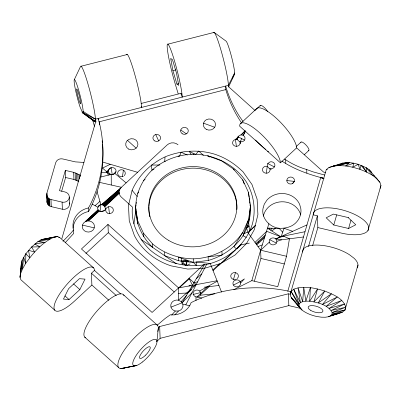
<?xml version="1.0" encoding="UTF-8"?>
<svg xmlns="http://www.w3.org/2000/svg" width="401" height="401" viewBox="0 0 401 401"><rect width="100%" height="100%" fill="white"/><g stroke="black" fill="none" stroke-linecap="round" stroke-linejoin="round"><path stroke-width="0.6" d="M203.909 264.515L152.094 312.439L81.458 248.961L107.969 224.445L178.61 287.923L178.445 300.209A6.125 5.584 -2.2 0 0 170.956 304.234A6.125 5.584 -2.2 0 0 175.312 311.031L178.485 311.001A6.125 5.584 -2.2 0 0 182.791 304.118L181.197 301.627L178.445 300.209L196.174 284.645L189.112 278.354M186.139 265.116L186.259 261.597L185.974 261.176L184.921 261.452L184.851 260.66C191.638 264.058 199.568 261.191 206.68 260.665L208.254 260.46C222.344 256.46 234.836 247.953 243.026 235.723C247.547 227.547 250.249 218.846 250.615 209.472L250.46 208.254M108.395 170.841L108.496 171.989A3.845 3.504 -2.2 0 0 111.222 174.44C113.438 175.021 116.039 173.397 116.049 171.006A3.845 3.504 -2.2 0 0 114.115 167.989C111.899 166.776 108.546 168.159 108.395 170.841L106.892 171.969L108.415 170.691M21.393 266.996L21.448 265.783M228.354 86.456L228.42 85.353A28.717 2.697 75.7 0 0 221.422 51.724A28.717 2.697 75.7 0 0 213.497 32.737M167.959 44.15L214.144 32.406L226.079 41.153A17.233 1.619 75.7 0 1 231.036 54.867A17.233 1.619 75.7 0 1 234.645 72.922L234.565 74.24L228.545 86.997M83.172 111.478L83.082 112.771L95.283 121.373L94.636 121.698L82.691 112.947L80.06 107.002A17.233 1.619 75.7 0 1 74.245 82.591A17.233 1.619 75.7 0 1 78.01 88.014A17.233 1.619 75.7 0 1 83.172 111.478L95.418 119.172L95.969 122.099M93.669 267.988L59.704 237.472L57.574 236.49L42.917 239.282L40.616 240.059L37.829 241.688L31.579 246.991L25.839 253.768L22.15 260.204L21.413 262.735L20.05 277.307L20.857 279.723L54.817 310.244M298.971 305.878L299.121 304.078L293.727 289.206C303.747 285.347 314.855 288.018 324.745 291.021C332.705 294.399 343.191 298.023 345.757 307.246L344.93 310.083L342.269 312.279L337.948 313.692L328.419 316.76L325.236 317.241L321.401 317.181L317.166 316.569A17.233 6.787 16.1 0 1 298.971 305.878L291.061 291.407L293.727 289.206L300.389 302.63L299.121 304.078L291.061 291.407L290.234 294.239A28.717 11.313 16.1 0 0 295.372 302.068M258.359 242.54L258.475 241.247M21.413 262.735L20.05 277.307L20.672 271.848M164.646 161.372L165.057 157.157M157.002 341.116L158.32 327.782L159.668 326.534L288.384 293.808L290.234 294.239L326.254 169.698L328.92 167.503L346.87 162.59M209.793 157.062L207.723 155.783L221.593 160.876L233.517 169.082L242.685 179.833L248.475 192.405L250.485 205.934L248.71 223.041L249.502 230.415M207.773 286.77L196.931 296.991C200.004 297.216 202.134 293.136 199.628 291.016A3.83 3.489 -2.2 0 0 195.006 290.504A3.83 3.489 -2.2 0 0 193.237 294.449C194.56 297.913 199.172 296.895 201.893 298.184M20.807 270.635L21.083 268.209M21.223 266.996L21.428 265.176M100.024 211.442L98.115 209.974L97.608 208.244C100.776 198.099 111.779 212.324 100.024 211.442L100.937 204.791L97.057 191.593M69.378 202.756A5.744 5.233 -2.2 0 1 62.371 209.237L51.263 206.635C49.178 206.159 47.353 204.465 47.042 202.304L46.907 193.147L55.709 162.716C56.546 159.814 59.879 158.235 62.726 158.946L75.308 161.874L83.989 162.45M47.117 200.716L47.042 202.304M178.044 144.786A7.659 6.977 -2.2 0 0 167.217 144.891L121.363 187.292C119.272 189.157 118.516 192.365 119.729 194.916A7.659 6.977 -2.2 0 0 121.398 197.167L132.435 207.081C130.726 223.187 138.646 238.911 150.034 249.948C166.189 263.838 188.64 268.655 209.257 263.823C229.171 258.374 246.139 243.873 252.419 223.913C256.129 209.522 253.788 194.315 246.134 181.598C234.349 164.064 213.728 154.35 192.851 154.144C177.954 154.701 163.583 160.054 152.305 169.874C141.403 180.47 134.911 195.312 135.764 210.6C136.25 224.68 142.561 237.793 152.731 247.452L152.596 243.908L143.428 233.156L137.638 220.585L135.764 210.6M133.904 223.873L135.939 209.367M237.522 137.528L235.387 139.483A3.83 3.489 -2.2 0 0 233.698 145.337A3.83 3.489 -2.2 0 0 240.094 143.713L239.978 141.673C233.307 139.107 241.066 131.503 244.525 136.611A3.83 3.489 -2.2 0 1 242.219 141.748L239.978 141.673M246.349 237.442L243.026 235.723L248.58 219.502L250.485 205.934M271.256 169.773L269.863 168.525C272.094 169.332 274.931 167.673 274.931 165.202A3.83 3.489 -2.2 0 0 270.099 161.879L267.778 163.528A3.83 3.489 -2.2 0 0 267.407 166.179L268.404 167.733L269.973 168.761L269.978 170.57L269.587 171.402A3.639 3.318 -2.2 0 1 267.282 173.062L266.294 173.192L267.256 166.32L267.517 166.415M306.976 224.921L275.753 238.886C276.88 239.958 277.241 241.748 276.374 243.096A3.83 3.489 -2.2 0 1 272.565 244.846A3.83 3.489 -2.2 0 1 269.357 242.319L269.226 241.417L269.733 239.668A3.83 3.489 -2.2 0 1 275.753 238.886L283.462 236.124L289.432 238.801L286.535 256.274L277.738 286.7L251.828 280.63L233.728 289.717M73.112 228.274A19.849 18.09 -2.2 0 1 85.954 212.214L88.586 211.497C98.014 194.214 102.862 174.55 103.017 154.886A141.202 128.691 -2.2 0 0 102.491 143.814M124.17 175.673A3.83 3.489 -2.2 0 0 123.107 170.049A3.83 3.489 -2.2 0 0 117.663 172.921A3.83 3.489 -2.2 0 0 122.45 176.585L123.403 170.189M136.109 204.695L135.628 207.056L137.638 220.585L137.774 224.134M136.35 203.518L136.586 202.34M132.099 190.34L128.48 205.462L129.262 220.896L134.405 235.587A64.952 59.198 -2.2 0 0 171.147 265.873L187.708 269.066L204.645 268.239L211.347 266.254L220.801 263.447L235.071 255.011L246.49 243.512L254.279 229.733L257.903 214.61L257.116 199.177L251.973 184.485L242.821 171.533L241.587 170.515C233.738 162.946 224.249 157.152 213.843 153.939C197.919 149.297 180.946 150.565 165.578 156.631C150.781 163.548 138.611 175.257 132.099 190.34L137.272 196.555M186.259 265.131L187.427 260.329L182.565 260.956L182.139 261.422L187.097 261.693M352.619 163.377L353.827 163.207L352.735 167.227L345.567 165.949L338.915 165.558L333.236 166.089L349.602 162.621L353.827 163.207L358.178 164.3L366.083 167.613L369.085 169.663L371.171 171.773L371.687 172.786M302.454 252.018L303.266 249.191A28.717 11.313 16.1 0 1 349.512 254.78L354.028 258.219A28.717 11.313 16.1 0 1 357.146 267.833M348.163 217.573L355.777 224.76L348.584 228.48L333.777 225.011L336.705 214.871M348.584 228.48L350.995 220.129M80.33 176.46L80.285 175.277L76.451 173.407L73.654 172.335L65.343 170.39L59.478 190.675L65.032 191.979A5.744 5.233 -2.2 0 1 69.117 198.35A5.744 5.233 -2.2 0 1 62.1 202.119L50.992 199.518C48.676 199.011 46.706 196.936 46.716 194.5M61.649 191.232L65.619 177.508L65.343 170.39M61.859 238.64L95.924 120.856M233.497 279.407L235.447 272.67M251.828 280.63L260.625 250.204L268.876 223.693M254.389 281.141L260.941 258.47L260.625 250.204L247.628 232.189M320.7 177.468L287.788 291.281M308.539 246.399L317.392 215.808L313.211 214.826A28.717 11.313 16.1 0 1 340.459 209.472A28.717 11.313 16.1 0 1 368.735 227.783A28.717 11.313 16.1 0 1 341.426 233.101L317.843 227.578L317.392 215.808M312.64 245.572L317.843 227.578M329.381 316.123L328.419 316.76L330.72 315.757L331.988 314.314L344.93 310.083L357.973 264.996M367.907 230.63L380.95 185.543L379.887 182.265L369.085 169.663M380.123 188.375L380.95 185.543M263.211 207.568C260.645 217.512 269.261 227.207 279.011 228.229L282.675 232.194M263.262 207.407L264.304 204.094L266.886 200.174A19.143 17.449 -2.2 0 1 299.672 204.455L300.875 208.871A19.143 17.449 -2.2 0 1 296.825 221.733C289.542 230.344 277.422 228.219 267.502 228.114L280.63 236.705L305.016 231.708M281.186 236.59L284.008 228.279L292.655 231.327M179.508 156.21L181.117 152.235L187.332 155.092M240.094 143.713L240.921 141.839M241.191 244.79L236.66 249.101L233.943 246.655L242.891 232.184L248.58 219.502M74.22 79.849L80.496 66.556A28.717 2.697 75.7 0 1 88.421 85.543A28.717 2.697 75.7 0 1 95.418 119.172L95.283 121.373L82.691 112.947L83.082 112.771L95.418 119.172L228.42 85.353L234.645 72.922M232.269 78.36L234.179 74.436M79.844 289.582L85.032 279.136L79.428 278.67L68.636 288.65L63.453 299.091L69.057 299.557L79.844 289.582L73.508 283.883M241.753 138.666L240.089 141.904M243.342 135.498L245.522 131.142M206.69 264.154L185.803 304.85M204.67 264.419L182.174 302.775L170.966 307.121M88.586 211.497L88.446 207.954L89.999 205.182A141.202 128.691 -2.2 0 0 98.175 118.47L98.22 119.653M243.011 135.307L245.432 131.092M137.533 193.488L138.5 191.964M272.109 228.159L270.605 230.144M292.71 183.442L294.359 181.392A3.83 3.489 -2.2 0 0 290.645 177.036A3.83 3.489 -2.2 0 0 286.961 181.468A3.83 3.489 -2.2 0 0 292.585 183.533L294.359 181.392L286.83 180.565M243.883 233.808L247.512 232.029L246.645 227.653L248.159 225.778M88.446 207.954L85.819 208.67A19.849 18.09 -2.2 0 0 73.203 228.575L73.558 229.918L70.676 233.422L62.977 241.282M242.891 232.184C232.014 248.745 212.881 258.314 193.262 258.845C178.41 258.585 163.979 253.532 152.596 243.908M181.197 301.627L186.29 295.778M241.467 134.926L245.121 130.866M171.683 315.031L175.312 311.031M240.56 283.026L244.425 278.895L240.134 281.662L233.412 285.096C234.299 286.514 236.099 287.116 237.698 286.77A3.84 3.499 -2.2 0 0 240.61 283.417L240.134 281.662A3.84 3.499 -2.2 0 0 236.841 279.878L234.916 280.329A3.84 3.499 -2.2 0 0 233.412 285.096M174.806 314.905L178.485 311.001M182.174 302.775L192.054 292.68M65.253 242.645L73.694 233.462L73.558 229.918M236.405 146.335L235.387 139.483L237.512 139.322M248.68 232.244L255.247 225.703M238.7 137.092L236.379 139.358M240.861 134.947L245.076 130.766M248.976 231.583L255.312 225.422M189.322 285.923L190.234 285.046L188.906 286.003M104.917 206.781L119.207 193.162L104.616 206.269M222.324 262.545L235.648 249.823M237.658 247.903L240.841 244.861M220.801 263.447L233.728 251.186M213.081 270.65L220.685 263.482M254.981 242.379L266.404 231.643M269.066 229.136L270.124 228.139M98.335 210.219L86.741 221.106L85.268 221.678A6.125 5.584 -2.2 0 0 84.431 230.801A6.125 5.584 -2.2 0 0 94.115 228.339A6.125 5.584 -2.2 0 0 88.33 220.901L86.741 221.106L98.606 210.54M103.553 205.317L119.393 190.44L103.358 205.187M256.8 244.901L264.54 237.628M108.671 169.763L110.726 167.849M98.039 209.773L85.268 221.678L98.115 209.974M103.077 205.081L119.709 189.573M99.057 210.926L88.33 220.901L99.268 211.071M104.37 205.984L119.137 192.249L104.07 205.673M212.826 269.998L219.462 263.843M269.327 242.124L260.625 250.204L286.535 256.274M102.681 204.936L120.15 188.751L101.638 204.756M85.889 253.422L108.285 232.71L107.969 224.445M240.269 123.789L256.455 108.821A28.717 8.09 47.2 0 1 278.464 120.245A28.717 8.09 47.2 0 1 296.63 147.874L323.582 172.089L325.427 172.535M254.841 110.516L260.234 105.528M108.892 300.319L91.879 285.031L91.428 273.226L94.471 270.409L120.681 293.958M91.879 285.031L74.696 300.925A28.717 8.616 -48.1 0 1 54.01 307.823A28.717 8.616 -48.1 0 1 73.789 277.307A28.717 8.616 -48.1 0 1 94.471 270.409M296.128 146.626L301.076 142.054M280.444 162.841A28.717 8.09 47.2 0 0 259.612 132.721A28.717 8.09 47.2 0 0 239.693 126.22L280.444 162.841L296.63 147.874M304.324 154.691L308.82 150.53M156.45 341.742L160.119 338.344L288.835 305.617L300.925 308.444M98.26 206.355L99.388 205.322M112.972 174.45L115.949 171.733M255.878 243.623L265.377 234.931M179.382 287.778L189.317 278.795M256.279 244.184L264.891 236.5M200.655 294.399L209.347 286.59M100.435 204.851L97.834 207.187L92.19 204.124M95.087 205.698L99.934 201.377M196.39 278.615L201.688 273.903M101.438 204.736L120.701 187.984M157.227 325.156L165.247 318.389L170.335 314.785L171.342 314.9A19.534 17.804 -2.2 0 0 190.46 304.229L191.097 302.63L195.924 300.294A140.22 127.799 -2.2 0 1 290.966 291.712M328.92 167.503L342.644 163.087L345.787 162.58L349.602 162.621L345.567 165.949L353.827 163.207M188.545 291.943L191.483 289.542L187.934 292.986L178.535 293.447M186.455 295.497L186.726 295.276M143.217 180.806L145.162 179.252M271.863 230.966L275.462 228.194M199.628 291.016L217.247 281.206M191.377 287.251L196.174 284.645M110.27 164.275L102.536 168.054L109.984 174.746M108.46 170.365L106.285 171.422L108.44 175.122M187.242 265.191L190.039 263.918M340.95 163.854L342.644 163.087M246.645 227.653L249.096 226.62L247.678 225.347M152.305 169.874L154.019 169.172M258.013 246.58L262.274 244.901M122.45 176.585L123.373 176.234M276.88 241.342L281.567 239.818L303.492 236.981M326.254 169.698L327.427 169.322M100.681 211.628L104.28 210.54M338.915 165.558L349.602 162.621M81.137 66.225L127.323 54.481M172.911 70.616L170.691 58.441L172.49 59.709L176.51 73.152L178.726 85.333L176.926 84.065L172.911 70.616L175.828 69.874M176.926 84.065L178.676 83.619M141.072 103.483L181.107 93.303L182.239 97.097A28.717 2.697 75.7 0 0 174.255 60.075A28.717 2.697 75.7 0 0 167.177 46.676A28.717 2.697 75.7 0 0 175.162 83.694L178.184 93.809M98.917 121.864L225.773 89.603L225.638 86.065A138.821 126.521 -2.2 0 0 239.633 116.661L243.056 121.508M193.237 294.449L200.625 292.57M100.937 176.971L111.222 174.44L111.277 185.016M193.994 282.685L197.603 281.858M54.621 237.151L57.574 236.49L42.917 239.282M124.104 368.068L136.821 365.421L120.796 368.594L134.746 365.867M240.049 245.026L249.357 243.116M344.93 310.083L332.133 312.514L331.988 314.314L342.269 312.279L330.72 315.757L337.948 313.692L336.244 313.853M178.61 287.923L217.066 280.75M333.236 166.089L336.264 165.663M164.164 161.438L165.377 161.277M58.496 237.628L59.704 237.472M204.139 287.196L218.931 285.477M200.254 295.221L214.68 293.823M180.836 261.171L181.843 261.106L185.723 265.277M159.969 165.011L151.307 165.062L152.034 170.435M101.598 172.295L106.877 172.435M164.52 252.114L164.656 255.658L178.53 260.75L181.843 261.106L182.194 264.645M177.994 156.074L179.192 156.2M281.567 239.818L275.753 238.886M99.638 182.395L121.363 187.292M323.587 178.305L320.655 177.628L324.043 178.41C309.216 174.63 294.575 169.533 281.768 161.001M348.554 217.643L333.356 214.104L326.168 217.803L333.777 225.011M65.619 177.508L73.924 179.453L78.877 181.518M260.941 258.47L284.444 263.973M82.426 225.096L94.275 227.873M182.791 304.118L189.934 305.853M324.7 175.052L313.056 171.859L306.72 169.548A75.293 68.621 -2.2 0 1 285.642 159.738L284.499 159.087M102.681 162.049L137.583 172.295M192.851 154.144L194.004 154.54M221.547 292.108L210.239 263.442L196.199 262.023L196.279 265.507L193.397 262.389L178.39 257.206L178.53 260.75M203.467 123.152L214.705 127.282M237.372 139.463L237.623 139.558M280.63 236.705L266.53 231.232M372.499 175.287L366.083 167.613L366.674 172.064L359.933 169.317L352.735 167.227L358.178 164.3L359.933 169.317L361.121 165.372L366.674 172.064L372.499 175.287L377.005 178.766M237.893 136.676L244.54 140.099M267.778 163.528L274.424 166.951M269.733 239.668L276.374 243.096M181.939 262.971L185.598 265.362M180.751 129.989L186.38 133.859M141.062 239.427L176.325 263.683M83.027 112.696L82.025 111.984L83.964 113.483M86.39 115.348L94.636 121.698L94.085 120.922M114.937 173.498L126.125 182.886M254.946 110.42L228.926 87.037L228.42 85.353M127.458 140.36L136.155 148.175M108.285 232.71L174.28 292.013M123.553 294.845L157.513 325.361M91.428 273.226L116.255 295.537M64.982 295.898L69.057 299.557M84.701 337.096L118.666 367.617M203.422 155.342L198.67 151.007L195.703 154.495L189.347 151.463L191.162 154.575M373.416 175.137L374.223 176.029M375.436 177.367L379.887 182.265M247.181 226.46L247.402 226.715M294.179 301.016L301.998 310.008L299.226 306.77M298.429 305.843L291.296 297.517L299.953 307.898M362.434 165.864L366.674 172.064M187.427 260.329L188.465 261.843M233.517 169.082L234.184 170.099M182.716 261.206L182.565 260.956L183.583 261.307L183.568 260.825M189.061 278.254L192.43 285.342M155.738 134.566L158.671 140.931M242.685 179.833L244.169 183.858M105.283 208.189L105.699 210.049M141.277 106.345L141.603 107.433A28.717 2.697 75.7 0 0 134.606 73.804A28.717 2.697 75.7 0 0 126.676 54.812M92.546 119.854L94.476 126.305M250.445 208.335L250.615 209.472M111.197 167.668L112.22 174.55M248.475 192.405L249.086 197.282M249.237 198.5L249.467 200.33M249.622 201.548L249.848 203.377M250.003 204.595L250.154 205.813M108.631 206.731L109.428 213.608M143.428 233.156L143.563 236.7M306.72 169.548L306.85 173.102M285.642 159.738L285.778 163.277M288.384 293.808L288.835 305.617M221.948 251.552L222.084 255.091L208.119 256.916L208.254 260.46M193.262 258.845L193.397 262.389M181.107 93.303L181.157 94.546M181.463 258.269L181.568 261.086M159.668 326.534L160.119 338.344M99.323 122.265L99.413 124.626M79.032 174.61L79.192 178.761M77.754 173.984L78.025 181.102M76.451 173.407L76.721 180.525M75.122 172.866L75.393 179.984M73.654 172.335L73.924 179.453M69.308 196.991L69.579 204.109M62.1 202.119L62.371 209.237M50.992 199.518L51.263 206.635M49.609 199.006L49.879 206.124M48.982 198.635L49.253 205.753M48.416 198.189L48.686 205.307M47.919 197.678L48.19 204.796M47.498 197.112L47.769 204.229M47.163 196.5L47.433 203.618M46.907 193.147L47.112 198.485M46.917 195.853L47.188 202.971M195.954 296.89L196.009 300.529M85.608 337.772A28.717 8.616 -48.1 0 1 98.2 309.687A28.717 8.616 -48.1 0 1 124.039 295.647M125.087 367.702A28.717 8.616 -48.1 0 1 120.786 355.918A28.717 8.616 -48.1 0 1 145.824 328.143A28.717 8.616 -48.1 0 1 157.748 331.477M268.625 151.894A138.821 126.521 -2.2 0 1 267.657 151.127M265.758 149.573A138.821 126.521 -2.2 0 1 255.457 140.014M241.748 123.197A138.821 126.521 -2.2 0 1 225.773 89.603M102.155 140.751A141.202 128.691 -2.2 0 1 102.365 142.586M237.222 278.57A3.83 3.489 -2.2 0 0 235.668 272.7L234.685 272.565A3.83 3.489 -2.2 0 0 230.861 276.896A3.83 3.489 -2.2 0 0 236.415 279.111M266.294 173.192A3.83 3.489 -2.2 0 1 262.48 169.282A3.83 3.489 -2.2 0 1 267.256 166.32M263.347 216.189A19.143 17.449 -2.2 0 1 281.582 201.783A19.143 17.449 -2.2 0 1 300.75 214.891M249.036 231.312A57.433 52.346 -2.2 0 1 248.69 232.455M220.224 264.475A57.433 52.346 -2.2 0 1 217.979 265.507M308.364 150.651A5.744 1.619 47.2 0 0 308.314 148.074A5.744 1.619 47.2 0 0 304.108 143.297L303.106 142.581A5.744 1.619 47.2 0 0 300.88 142.46M260.119 106.014A5.744 1.619 47.2 0 1 263.051 106.445A5.744 1.619 47.2 0 1 267.678 111.668M149.804 216.846A44.035 40.13 -2.2 0 1 148.891 207.016M148.921 206.405A44.035 40.13 -2.2 0 1 194.931 168.179A44.035 40.13 -2.2 0 1 236.881 209.563M25.839 253.768L25.654 263.477L22.531 268.896L20.621 273.612L22.15 260.204L22.531 268.896L23.659 257.141L25.654 263.477C33.133 252.851 42.165 242.389 54.265 237.021L40.616 240.059L50.005 239.016L37.829 241.688L45.077 242.349L34.747 244.049L39.829 246.79L31.579 246.991L34.606 252.034L28.541 250.304L29.774 257.723L25.839 253.768M310.374 287.652L309.707 301.211C317.833 302.459 327.973 304.64 332.133 312.514L345.757 307.246L331.151 310.494L344.695 303.968L329.106 308.384L341.812 300.469L326.138 306.329L337.306 296.991L322.449 304.469L331.487 293.768L318.289 302.93L324.745 291.021L313.943 301.818L317.542 288.936L309.707 301.211L305.868 301.146L302.69 301.632L300.389 302.63L298.043 287.793L302.69 301.632L303.722 287.266L305.868 301.146L310.374 287.652M145.703 355.065L144.295 356.369A7.659 2.296 -48.1 0 1 139.488 357.436A7.659 2.296 -48.1 0 1 144.525 349.662A7.659 2.296 -48.1 0 1 150.215 347.236L150.245 348.058A7.659 2.296 -48.1 0 1 145.703 355.065M76.972 92.065A7.659 0.722 75.7 0 0 80.451 103.709A7.659 0.722 75.7 0 0 78.531 93.162A7.659 0.722 75.7 0 0 76.972 92.065M310.404 310.194A7.659 3.018 16.1 0 0 322.735 311.687A7.659 3.018 16.1 0 0 313.522 305.702A7.659 3.018 16.1 0 0 310.404 310.194M142.44 362.003A17.233 5.168 -48.1 0 0 156.4 339.782A17.233 5.168 -48.1 0 0 135.799 355.998A17.233 5.168 -48.1 0 0 142.44 362.003M107.528 213.106A3.83 3.489 -2.2 0 0 113.353 210.179A3.83 3.489 -2.2 0 0 107.699 207.061A3.83 3.489 -2.2 0 0 107.528 213.106M154.841 140.967A3.83 3.489 -2.2 0 0 160.575 137.889A3.83 3.489 -2.2 0 0 154.821 134.921A3.83 3.489 -2.2 0 0 154.841 140.967M206.35 129.408A6.125 5.584 -2.2 0 0 215.517 124.48A6.125 5.584 -2.2 0 0 206.309 119.734A6.125 5.584 -2.2 0 0 206.35 129.408M128.761 149.132A6.125 5.584 -2.2 0 0 137.934 144.21A6.125 5.584 -2.2 0 0 128.726 139.463A6.125 5.584 -2.2 0 0 128.761 149.132M182.55 133.899A3.83 3.489 -2.2 0 0 188.28 130.821A3.83 3.489 -2.2 0 0 182.525 127.854A3.83 3.489 -2.2 0 0 182.55 133.899M168.781 240.495A44.035 40.13 -2.2 0 0 236.785 208.6A44.035 40.13 -2.2 0 0 172.901 171.052A44.035 40.13 -2.2 0 0 168.781 240.495"/></g></svg>
